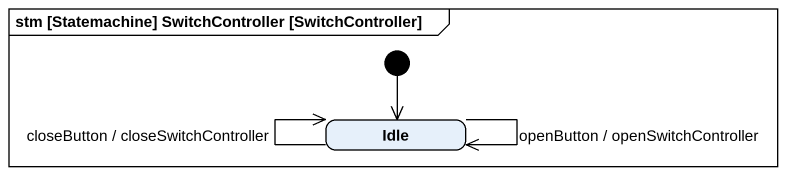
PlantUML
@startuml
mainframe stm [Statemachine] SwitchController [SwitchController]
hide empty description
state Idle
[*] --> Idle
Idle --> Idle : openButton / openSwitchController
Idle --> Idle : closeButton / closeSwitchController
@enduml
